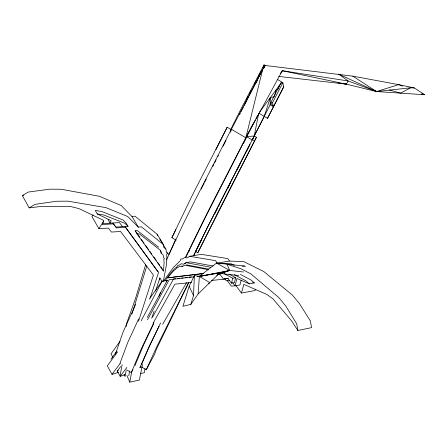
<?xml version="1.0" encoding="UTF-8"?>
<svg xmlns="http://www.w3.org/2000/svg" width="447" height="447" viewBox="0 0 447 447"><rect width="100%" height="100%" fill="white"/><g stroke="black" fill="none" stroke-linecap="round" stroke-linejoin="round"><path stroke-width="0.67" d="M207.045 228.143L270.167 104.754L270.334 97.608L274.318 96.736M126.205 326.388L126.266 324.438L135.413 298.814L145.744 264.373M194.395 275.525L189.182 286.214L182.918 306.29L190.835 304.396L193.495 295.54L194.395 275.525L199.345 276.408L201.413 276.291M190.835 304.396L198.155 293.936L199.345 276.408L216.538 263.076L244.302 266.021L245.425 266.82M120.215 374.955L122.154 364.601M128.77 375.748L129.63 371.083M142.526 364.378L139.33 380.101L129.764 382.157L131.843 371.116M159.54 279.917L159.909 277.9L162.015 281.459M137.179 234.094L163.49 271.05L164.11 262.685L163.809 259.696L164.446 258.405L163.652 257.802L163.094 254.868L161.037 253.287L160.456 250.303L139.252 233.82L137.179 234.094L135.223 230.797L137.296 230.529L158.584 247.18M163.261 281.604L166.502 264.512L166.899 257.388L166.647 254.689L167.547 252.873L166.401 251.974L165.859 249.007L159.853 239.033M126.171 370.513L125.065 376.53L124.031 374.083M258.752 113.152L254.231 135.994L252.13 139.939L246.643 136.704L255.248 119.969M145.052 368.624L144.241 372.748L140.336 373.575M185.371 257.466L208.844 209.839L245.828 137.771L262.618 69.693L265.16 65.48L352.795 76.152L398.64 84.628L414.38 87.975L424.65 94.736L376.547 91.551L346.391 84.165L282.331 70.721L281.521 71.738M267.535 118.315L273.469 106.693L270.167 104.754L270.658 102.827L281.001 82.846L282.873 82.717L283.733 86.835L267.535 118.315L259.299 113.471M231.468 283.197L232.742 278.263L235.709 277.732L234.424 282.66L231.468 283.197L227.987 278.481L223.338 278.956L219.583 273.815M274.48 96.105L276.117 89.841L278.051 89.517M241.173 280.286L239.927 284.951L235.021 285.845L236.949 278.503L249.342 283.839L254.377 282.923L250.856 279.9L240.402 274.419M278.369 88.333L279.012 85.964M255.449 289.192L255.069 290.522L241.453 293.053L243.799 284.37L266.691 294.366L272.961 298.825L291.695 321.002L297.87 330.484L311.542 327.645L310.397 321.019L299.244 303.273L292.209 294.942L263.825 271.569L243.833 261.657L229.445 261.054L217.181 263.149L215.605 260.69L189.612 256.282L187.137 257.908L184.723 257.489L182.292 259.087L180.94 258.847L180.219 260.735L173.369 267.485L163.714 280.889M280.576 84.388L281.001 82.846M146.817 265.954L131.943 314.09M115.214 354.694L123.115 331.959L135.737 304.29M264.238 116.376L270.334 97.608M150.186 298.065L158.523 272.53L125.506 227.355L116.432 227.909L113.387 223.88L102.262 224.5L103.749 221.058L103.246 220.192L79.153 208.676L71.235 206.659L40.839 206.48L29.15 207.872L22.35 195.568L28.217 192.076L49.773 189.17L61.189 189.243L99.363 196.294L121.215 205.559L131.999 216.527L138.358 227.188L141.33 226.813L163.261 244.369L163.82 247.387L165.859 249.007M155.534 291.081L159.909 277.9M119.964 363.361L127.708 342.598L138.665 318.851M151.678 318.225L154.103 311.118M159.177 296.26L160.501 292.383M262.937 68.039L264.071 64.843L265.16 65.48L264.227 67.67M278.492 88.277L279.593 85.181M138.514 321.304L153.399 275.089L120.567 231.479L111.465 232.066L108.37 228.093L98.904 228.657L91.959 216.644L93.054 214.878M135 365.54L143.917 344.168L153.438 324.254M139.889 367.73L148.84 347.14L160.585 322.941M141.464 364.612L150.142 344.721L159.076 326.282M230.428 130.049L242.313 106.358L264.071 64.843M141.269 366.763L146.258 369.781L156.042 348.28L188.466 282.906M169 254.265L175.738 239.084M206.922 228.546L195.685 251.449L197.82 252.723L256.422 137.285L254.231 135.994L246.643 136.704L204.704 218.656L185.79 257.466M176.157 240.212L171.883 237.664L192.545 194.814L227.165 127.244L231.552 129.826M166.48 259.858L182.985 224.534L194.534 201.329L229.132 133.614L262.618 69.693L249.471 95.161M189.025 251.41L189.606 250.164M141.163 320.829L162.166 281.096L167.357 280.191L147.264 317.448M193.724 255.818L196.088 250.834M193.529 255.634L205.732 230.708L250.013 144.074M188.857 282.459L156.545 348.923L154.612 354.208L146.258 369.781M197.82 252.723L219.812 208.615L256.422 137.285M153.975 322.432L140.559 350.364L131.34 372.642L126.752 369.859M171.883 237.664L175.894 229.652M215.968 149.611L227.165 127.244M250.834 91.311L251.449 90.087M254.812 83.382L255.427 82.159M239.653 114.482L240.279 113.236M240.905 111.99L243.408 107.001M243.554 143.28L246.068 138.307M195.685 251.449L201.876 239.24M214.973 213.415L217.488 208.464M219.058 205.363L219.684 204.128M227.557 188.779L230.361 183.069M236.703 170.743L240.413 163.25M246.062 152.097L249.627 145.253M252.03 140.33L264.138 116.717M201.211 189.014L204.067 183.421M204.704 182.18L206.29 179.074M212.638 166.647L213.906 164.161M214.543 162.915L216.13 159.808M217.717 156.701L218.354 155.461M223.114 146.141L225.97 140.548M255.885 118.729L257.478 115.628M162.647 324.287L186.561 282.638M270.167 104.754L270.804 103.52M283.733 86.835L273.469 106.693L272.547 102.681L282.873 82.717M231.479 129.312L245.828 137.771L249.934 129.859M250.571 128.641L252.153 125.596M252.784 124.378L253.415 123.16M255.734 83.477L257.718 79.812M245.09 103.251L249.135 95.775M244.051 105.81L246.951 100.458M255.734 81.55L256.399 80.326M257.064 79.097L257.729 77.873M258.394 76.644L259.059 75.42M259.718 74.191L260.383 72.967M261.048 71.743L261.713 70.514M246.694 98.999L247.973 96.641M249.253 94.278L250.532 91.92M147.504 319.773L169.24 279.693L194.389 276.81M230.25 132.211L231.228 130.423M245.828 137.771L282.331 70.721L348.163 80.974L376.547 91.551L410.497 87.802L414.38 87.975M152.55 317.174L173.565 278.939L175.598 278.704M278.559 76.387L346.391 84.165L348.163 80.974L338.642 74.146L376.547 91.551L398.64 84.628L402.546 86.148M153.019 323.377L174.878 284.169L191.54 282.482M140.04 367.82L140.699 366.68M132.334 370.96L132.994 369.842M98.904 228.657L103.749 221.058M119.964 341.379L111.012 353.895L112.856 357.231M116.645 351.431L111.012 359.142M149.203 299.177L162.166 281.096M117.611 351.845L107.319 365.864L111.99 374.374L118.455 372.334M164.725 281.124L170.452 273.201L175.095 268.284L177.398 266.479L177.9 265.16L178.806 265.334L181.214 263.775L183.611 264.233L186.069 262.646L190.584 261.886L213.135 266.004M280.358 73.437L282.331 70.721M203.754 273.536L167.519 277.878L173.855 270.619L176.252 268.748L176.671 267.652L177.398 267.798L179.8 266.25L182.186 266.725L184.639 265.155L208.816 269.82M166.15 281.839L167.357 280.191M120.383 363.232L111.99 374.374M120.651 366.607L117.265 371.049L120.17 376.307L124.92 374.798M259.578 112.041L281.901 82.08L277.514 79.516M126.903 367.434L120.17 376.307M243.414 271.983L229.674 270.446L219.756 272.949L198.155 293.936M218.108 274.156L219.756 272.949L199.345 276.408L209.816 282.627L208.704 283.42M216.745 275.335L218.454 274.223L229.674 270.446L227.009 264.183L240.877 268.753L250.868 273.882L278.777 297.512L285.706 305.921L296.713 323.818L297.87 330.484M184.706 263.646L185.684 263.02M29.15 207.872L35.045 204.363L56.613 201.239L68.005 201.167L106.028 207.654L127.725 216.521L138.358 227.188M410.497 87.802L400.696 93.149L389.276 89.925M200.569 275.821L199.345 276.408L200.692 276.229M218.566 273.475L219.756 272.949M220.432 273.832L218.376 274.067L226.232 271.508L199.345 276.408L229.674 270.446L216.538 263.076M218.432 274.078L229.674 270.446M117.265 371.049L118.455 370.675M167.519 277.878L178.269 276.497M189.612 256.282L201.273 254.349L227.841 258.617L229.445 261.054M218.203 273.877L220.896 273.519L238.782 275.587M178.956 276.414L202.888 273.536M131.999 216.527L134.983 216.18L157.188 234.295L163.261 244.369M177.627 278.47L179.655 278.235M181.689 278L183.041 277.844M185.114 277.609L187.192 277.369M189.265 277.129L191.338 276.889M197.127 276.497L199.87 276.185M22.35 195.568L23.725 195.417M226.255 278.436L228.255 278.23M211.571 280.453L225.383 279.057M229.652 280.52L226.311 280.845L224.712 278.665M242.224 266.222L244.302 266.021M272.547 102.681L270.658 102.827L273.469 106.693M108.073 219.667L110.091 223.126L111.169 220.684L97.312 213.968L95.25 210.42L101.704 211.481L122.986 219.963L126.043 222.958L128.038 226.327L115.941 227.059L112.89 223.025M102.452 223.595L119.466 222.612L122.456 226.663M217.181 263.149L231.261 263.825L234.267 265.362M219.835 273.346L222.964 273.57M338.178 82.891L339.547 83.103M340.916 83.315L346.391 84.165M97.312 213.968L103.754 214.996L124.992 223.355L128.038 226.327M186.069 262.646L210.749 267.245M186.449 264.847L208.688 269.1M181.594 265.948L182.789 266.183M421.37 93.937L424.65 94.736L422.7 93.976M252.505 282.13L254.377 282.923M373.379 90.171L376.547 91.551L352.795 76.152M338.642 74.146L339.821 74.766M234.256 274.648L245.844 280.811L249.342 283.839M228.981 274.123L235.709 277.732M224.215 273.659L232.742 278.263M262.914 67.586L263.998 68.218M252.438 139.514L254.622 140.805M166.714 252.851L168.966 254.198M160.205 250.979L161.238 251.778L161.468 252.957M241.453 293.053L235.999 285.706L231.289 286.097L227.277 280.627M232.602 282.571L235.021 285.845M125.015 226.517L158.076 271.782M135.223 230.797L139.654 237.039M141.269 239.307L144.09 243.28M145.705 245.548L148.527 249.521M149.739 251.22L151.757 254.058M153.774 256.891L156.193 260.294M157.774 262.518L159.735 265.283M160.914 266.943L163.49 271.05M189.182 286.214L193.495 295.54M126.892 375.402L129.764 382.157M157.188 234.295L157.428 235.524"/></g></svg>
